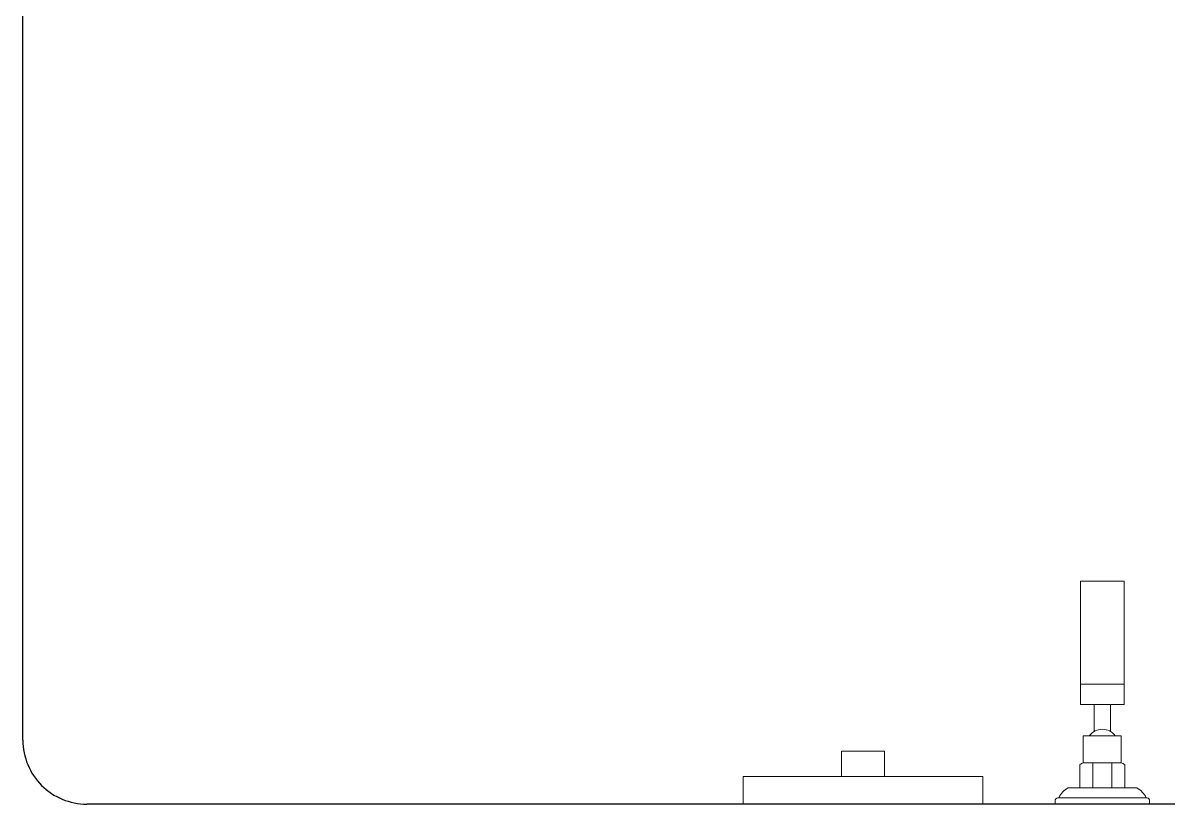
# Model space of a CAD drawing. Header units: metres. Extents: x -44 to 358, y -286 to 66.
# Drawn here: x 6.528 to 7.246, y -267.991 to -267.502 of the extents above; entities that cross this region are included whole.
import ezdxf

# ---------------------------------------------------------------- set-up
doc = ezdxf.new("R2010")
doc.units = ezdxf.units.M
doc.header["$LTSCALE"] = 0.3
for name, color, linetype, lineweight in [('A-WALL', 7, 'Continuous', 30), ('baños', 141, 'Continuous', 0), ('Columnas', 7, 'Continuous', 18)]:
    doc.layers.add(name, color=color, linetype=linetype, lineweight=lineweight)

# ---------------------------------------------------------------- blocks, each defined once
blk = doc.blocks.new('A$C0ed3e1a4')
at = {"layer": 'baños'}
for p, q in [((0.13955, 0.05904), (0.13684, 0.05904)), ((0.13955, 0.05904), (0.13955, 0)), ((0.12942, 0.05104), (0.12942, 0.02952)), ((0.13556, 0.00221), (0.13556, 0.05682)), ((0.0645, 0.04318), (0.0645, 0.0157)), ((0.12942, 0.0435), (0.11483, 0.0435)), ((0.09684, 0.01754), (0.09684, 0.04134)), ((0.09684, 0.04134), (0.11369, 0.04134)), ((0.11369, 0.04134), (0.11369, 0.02944)), ((0.09408, 0.03457), (0.07722, 0.03457)), ((0.11369, 0.03539), (0.12942, 0.03539)), ((0.11369, 0.01754), (0.11369, 0.02944)), ((0.12942, 0.008), (0.12942, 0.02952)), ((0.09408, 0.02431), (0.07722, 0.02431)), ((0.11369, 0.02349), (0.12942, 0.02349)), ((0.09684, 0.01754), (0.11369, 0.01754)), ((0.12942, 0.01538), (0.11483, 0.01538)), ((0.13955, 0), (0.13684, 0))]:
    blk.add_line(p, q, dxfattribs=at)
blk.add_lwpolyline([(0.07722, 0.04318), (0, 0.04318), (0, 0.0157), (0.07722, 0.0157)], close=True, dxfattribs=at)
for centre, radius, start, end in [((0.13797, 0.05691), 0.00241, 117.91788, 181.97177), ((0.14155, 0.0445), 0.01378, 115.78965, 151.65642), ((0.11932, 0.03974), 0.00586, 140.07929, 164.09241), ((0.10271, 0.02944), 0.01003, 125.7762, 234.2238), ((0.11932, 0.01915), 0.00586, 195.90759, 219.92071), ((0.14155, 0.01454), 0.01378, 208.34358, 244.21035), ((0.13797, 0.00213), 0.00241, 178.02823, 242.08212)]:
    blk.add_arc(centre, radius, start, end, dxfattribs=at)
blk = doc.blocks.new('A$C6528a993')
at = {"layer": 'A-WALL'}
for p, q in [((19, 18.31008), (19, 17.19008)), ((18.96, 17.15008), (15.69, 17.15008))]:
    blk.add_line(p, q, dxfattribs=at)
blk.add_arc((18.96, 17.19008), 0.04, 270, 360, dxfattribs=at)
at = {"layer": 'baños'}
for points in [[(19, 17.7513), (18.98265, 17.7513), (18.98265, 17.6013), (19, 17.6013)], [(18.98265, 17.68969), (18.96684, 17.68969), (18.96684, 17.66291), (18.98265, 17.66291)]]:
    blk.add_lwpolyline(points, close=True, dxfattribs=at)
blk.add_blockref('A$C0ed3e1a4', (18.86045, 17.79678), dxfattribs=at)
at = {"layer": 'baños', "linetype": 'Continuous', "flags": 8}
for tag, p in [('MODELNUMBER', (17.48536, 20.48119, 0)), ('TRADENAME', (17.48536, 20.48115, 0)), ('PRODUCT', (17.48536, 20.48111, 0)), ('MATERIAL', (17.48536, 20.48106, 0)), ('MODELNUMBER', (18.6601, 20.48119, 0)), ('TRADENAME', (18.6601, 20.48115, 0)), ('PRODUCT', (18.6601, 20.48111, 0)), ('MATERIAL', (18.6601, 20.48106, 0))]:
    blk.add_attdef(tag, p, '', height=0.0000254, rotation=180.00008, dxfattribs=at)

msp = doc.modelspace()

# ---------------------------------------------------------------- block references
at = {"layer": 'Columnas', "ltscale": 0.2, "rotation": 270}
msp.add_blockref('A$C6528a993', (-10.6218239, -248.9911924), dxfattribs=at)

doc.saveas('drawing.dxf')
